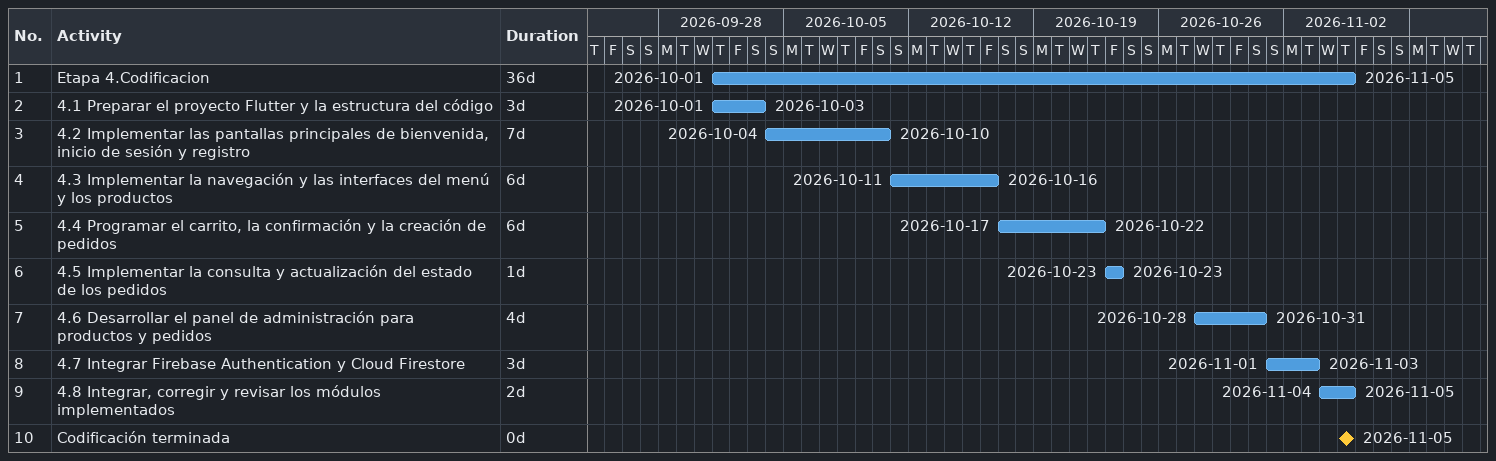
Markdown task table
| ID | Task | Duration | Start | Finish |
|---|---|---|---|---|
| 1 | Etapa 4.Codificacion | 36d | 2026-10-01 | 2026-11-05 |
| 2 | 4.1 Preparar el proyecto Flutter y la estructura del código | 3d | 2026-10-01 | 2026-10-03 |
| 3 | 4.2 Implementar las pantallas principales de bienvenida, inicio de sesión y registro | 7d | 2026-10-04 | 2026-10-10 |
| 4 | 4.3 Implementar la navegación y las interfaces del menú y los productos | 6d | 2026-10-11 | 2026-10-16 |
| 5 | 4.4 Programar el carrito, la confirmación y la creación de pedidos | 6d | 2026-10-17 | 2026-10-22 |
| 6 | 4.5 Implementar la consulta y actualización del estado de los pedidos | 1d | 2026-10-23 | 2026-10-23 |
| 7 | 4.6 Desarrollar el panel de administración para productos y pedidos | 4d | 2026-10-28 | 2026-10-31 |
| 8 | 4.7 Integrar Firebase Authentication y Cloud Firestore | 3d | 2026-11-01 | 2026-11-03 |
| 9 | 4.8 Integrar, corregir y revisar los módulos implementados | 2d | 2026-11-04 | 2026-11-05 |
| 10 | Codificación terminada | 0d | 2026-11-05 | 2026-11-05 |
